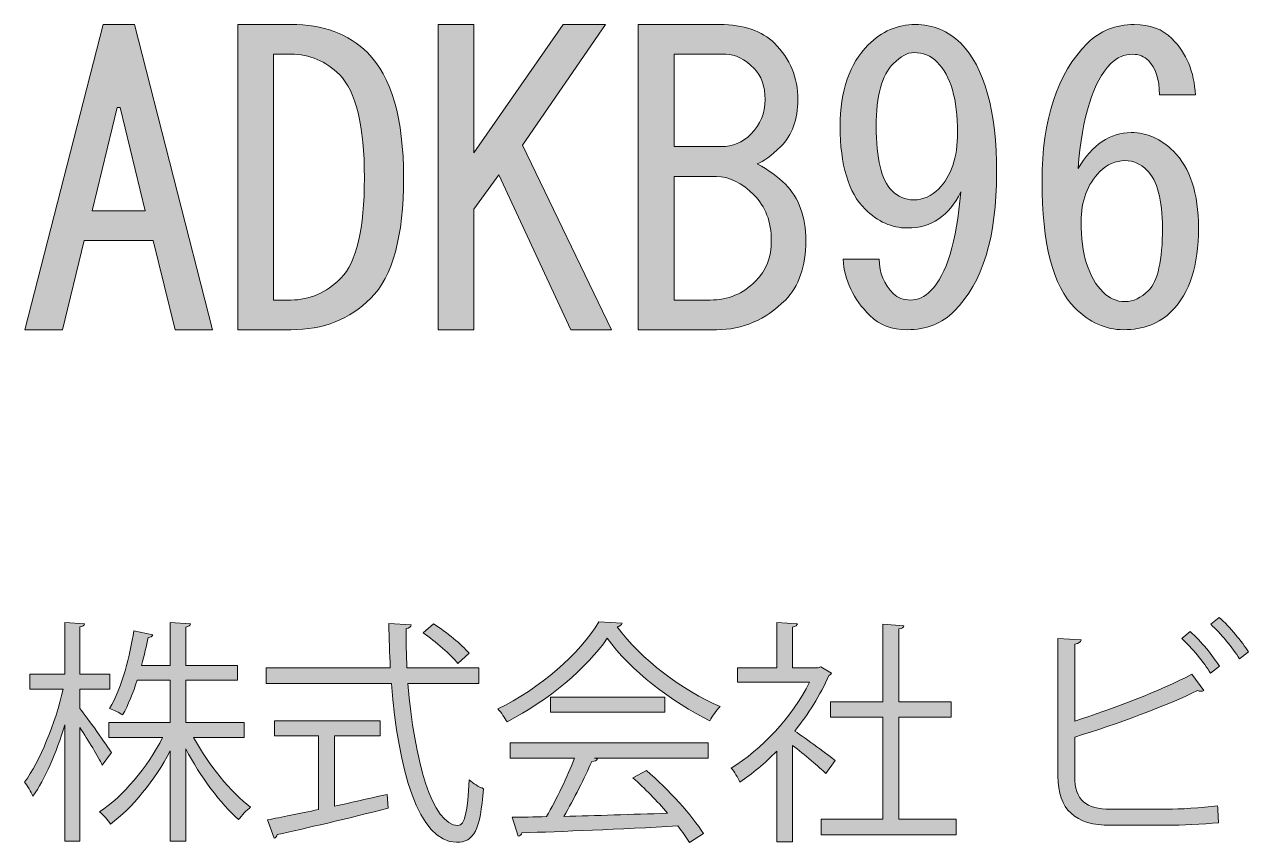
# Model space of a CAD drawing. Header units: inches. Extents: x -50 to 261, y -80 to 218.
# Drawn here: x -50.21 to -37.28, y 209.6 to 218.24 of the extents above; entities that cross this region are included whole.
import ezdxf

# ---------------------------------------------------------------- set-up
doc = ezdxf.new("R2010")
doc.units = ezdxf.units.IN
doc.header["$MEASUREMENT"] = 0
doc.layers.add('INDEX', color=7, linetype='Continuous')

# ---------------------------------------------------------------- blocks, each defined once
blk = doc.blocks.new('block 3')
at = {"layer": 'INDEX', "true_color": 0x898989}
h = blk.add_hatch(color=252, dxfattribs=at)
h.dxf.hatch_style = 2
h.paths.add_polyline_path([(-49.809, 215.015), (-50.206, 215.015), (-49.379, 218.239), (-49.049, 218.239), (-48.222, 215.015), (-48.619, 215.015), (-48.85, 215.957), (-49.578, 215.957)])
h.paths.add_polyline_path([(-49.197, 217.363), (-49.23, 217.363), (-49.495, 216.272), (-48.933, 216.272)])
h = blk.add_hatch(color=252, dxfattribs=at)
h.dxf.hatch_style = 2
edge = h.paths.add_edge_path()
edge.add_spline(control_points=[(-46.585, 217.942), (-46.331, 217.688), (-46.204, 217.247), (-46.204, 216.619), (-46.204, 216.001), (-46.32, 215.577), (-46.552, 215.345), (-46.772, 215.125), (-47.053, 215.015), (-47.395, 215.015), (-47.395, 215.015), (-47.957, 215.015), (-47.957, 215.015), (-47.957, 215.015), (-47.957, 218.239), (-47.957, 218.239), (-47.957, 218.239), (-47.395, 218.239), (-47.395, 218.239), (-47.053, 218.239), (-46.783, 218.14), (-46.585, 217.942)], knot_values=[0, 0, 0, 0, 1, 1, 1, 2, 2, 2, 3, 3, 3, 4, 4, 4, 5, 5, 5, 6, 6, 6, 7, 7, 7, 7], degree=3, periodic=1)
edge = h.paths.add_edge_path()
edge.add_spline(control_points=[(-47.395, 215.329), (-47.196, 215.329), (-47.02, 215.406), (-46.866, 215.56), (-46.7, 215.726), (-46.618, 216.079), (-46.618, 216.619), (-46.618, 217.17), (-46.706, 217.534), (-46.882, 217.71), (-47.026, 217.853), (-47.196, 217.925), (-47.395, 217.925), (-47.395, 217.925), (-47.577, 217.925), (-47.577, 217.925), (-47.577, 217.925), (-47.577, 215.329), (-47.577, 215.329), (-47.577, 215.329), (-47.395, 215.329), (-47.395, 215.329)], knot_values=[0, 0, 0, 0, 1, 1, 1, 2, 2, 2, 3, 3, 3, 4, 4, 4, 5, 5, 5, 6, 6, 6, 7, 7, 7, 7], degree=3, periodic=1)
h = blk.add_hatch(color=252, dxfattribs=at)
h.dxf.hatch_style = 2
h.paths.add_polyline_path([(-45.84, 215.015), (-45.84, 218.239), (-45.46, 218.239), (-45.46, 216.883), (-44.518, 218.239), (-44.071, 218.239), (-44.948, 216.966), (-44.005, 215.015), (-44.435, 215.015), (-45.196, 216.652), (-45.46, 216.288), (-45.46, 215.015)])
h = blk.add_hatch(color=252, dxfattribs=at)
h.dxf.hatch_style = 2
edge = h.paths.add_edge_path()
edge.add_spline(control_points=[(-42.285, 218.041), (-42.12, 217.876), (-42.037, 217.677), (-42.037, 217.446), (-42.037, 217.236), (-42.098, 217.071), (-42.219, 216.95), (-42.318, 216.85), (-42.401, 216.79), (-42.467, 216.768), (-42.346, 216.701), (-42.247, 216.63), (-42.169, 216.553), (-42.026, 216.409), (-41.954, 216.211), (-41.954, 215.957), (-41.954, 215.682), (-42.026, 215.472), (-42.169, 215.329), (-42.379, 215.119), (-42.622, 215.015), (-42.897, 215.015), (-42.897, 215.015), (-43.724, 215.015), (-43.724, 215.015), (-43.724, 215.015), (-43.724, 218.239), (-43.724, 218.239), (-43.724, 218.239), (-42.864, 218.239), (-42.864, 218.239), (-42.611, 218.239), (-42.417, 218.173), (-42.285, 218.041)], knot_values=[0, 0, 0, 0, 1, 1, 1, 2, 2, 2, 3, 3, 3, 4, 4, 4, 5, 5, 5, 6, 6, 6, 7, 7, 7, 8, 8, 8, 9, 9, 9, 10, 10, 10, 11, 11, 11, 11], degree=3, periodic=1)
edge = h.paths.add_edge_path()
edge.add_spline(control_points=[(-42.533, 217.082), (-42.434, 217.181), (-42.384, 217.302), (-42.384, 217.446), (-42.384, 217.589), (-42.423, 217.699), (-42.5, 217.776), (-42.599, 217.876), (-42.699, 217.925), (-42.798, 217.925), (-42.798, 217.925), (-43.343, 217.925), (-43.343, 217.925), (-43.343, 217.925), (-43.343, 216.95), (-43.343, 216.95), (-43.343, 216.95), (-42.847, 216.95), (-42.847, 216.95), (-42.726, 216.95), (-42.622, 216.993), (-42.533, 217.082)], knot_values=[0, 0, 0, 0, 1, 1, 1, 2, 2, 2, 3, 3, 3, 4, 4, 4, 5, 5, 5, 6, 6, 6, 7, 7, 7, 7], degree=3, periodic=1)
edge = h.paths.add_edge_path()
edge.add_spline(control_points=[(-43.343, 216.635), (-43.343, 216.635), (-43.343, 215.329), (-43.343, 215.329), (-43.343, 215.329), (-42.963, 215.329), (-42.963, 215.329), (-42.776, 215.329), (-42.616, 215.395), (-42.484, 215.527), (-42.373, 215.637), (-42.318, 215.781), (-42.318, 215.957), (-42.318, 216.156), (-42.379, 216.315), (-42.5, 216.437), (-42.632, 216.569), (-42.765, 216.635), (-42.897, 216.635), (-42.897, 216.635), (-43.343, 216.635), (-43.343, 216.635)], knot_values=[0, 0, 0, 0, 1, 1, 1, 2, 2, 2, 3, 3, 3, 4, 4, 4, 5, 5, 5, 6, 6, 6, 7, 7, 7, 7], degree=3, periodic=1)
h = blk.add_hatch(color=252, dxfattribs=at)
h.dxf.hatch_style = 2
edge = h.paths.add_edge_path()
edge.add_spline(control_points=[(-39.937, 216.668), (-39.937, 215.996), (-40.086, 215.511), (-40.383, 215.213), (-40.516, 215.081), (-40.681, 215.015), (-40.88, 215.015), (-41.045, 215.015), (-41.177, 215.064), (-41.276, 215.164), (-41.453, 215.34), (-41.547, 215.538), (-41.558, 215.759), (-41.558, 215.759), (-41.177, 215.759), (-41.177, 215.759), (-41.177, 215.616), (-41.128, 215.494), (-41.028, 215.395), (-40.984, 215.351), (-40.924, 215.329), (-40.846, 215.329), (-40.769, 215.329), (-40.698, 215.362), (-40.631, 215.428), (-40.466, 215.594), (-40.362, 215.941), (-40.317, 216.47), (-40.439, 216.216), (-40.626, 216.09), (-40.88, 216.09), (-41.045, 216.09), (-41.194, 216.156), (-41.326, 216.288), (-41.503, 216.464), (-41.591, 216.757), (-41.591, 217.164), (-41.591, 217.539), (-41.491, 217.826), (-41.293, 218.024), (-41.15, 218.168), (-40.984, 218.239), (-40.797, 218.239), (-40.61, 218.239), (-40.45, 218.173), (-40.317, 218.041), (-40.064, 217.787), (-39.937, 217.33), (-39.937, 216.668)], knot_values=[0, 0, 0, 0, 1, 1, 1, 2, 2, 2, 3, 3, 3, 4, 4, 4, 5, 5, 5, 6, 6, 6, 7, 7, 7, 8, 8, 8, 9, 9, 9, 10, 10, 10, 11, 11, 11, 12, 12, 12, 13, 13, 13, 14, 14, 14, 15, 15, 15, 16, 16, 16, 16], degree=3, periodic=1)
edge = h.paths.add_edge_path()
edge.add_spline(control_points=[(-40.813, 217.942), (-40.88, 217.942), (-40.951, 217.903), (-41.028, 217.826), (-41.15, 217.705), (-41.21, 217.484), (-41.21, 217.164), (-41.21, 216.823), (-41.155, 216.597), (-41.045, 216.486), (-40.979, 216.42), (-40.902, 216.387), (-40.813, 216.387), (-40.714, 216.387), (-40.626, 216.426), (-40.549, 216.503), (-40.417, 216.635), (-40.35, 216.834), (-40.35, 217.098), (-40.35, 217.451), (-40.422, 217.699), (-40.565, 217.842), (-40.631, 217.909), (-40.714, 217.942), (-40.813, 217.942)], knot_values=[0, 0, 0, 0, 1, 1, 1, 2, 2, 2, 3, 3, 3, 4, 4, 4, 5, 5, 5, 6, 6, 6, 7, 7, 7, 8, 8, 8, 8], degree=3, periodic=1)
h = blk.add_hatch(color=252, dxfattribs=at)
h.dxf.hatch_style = 2
edge = h.paths.add_edge_path()
edge.add_spline(control_points=[(-38.333, 217.859), (-38.377, 217.903), (-38.432, 217.925), (-38.498, 217.925), (-38.587, 217.925), (-38.664, 217.892), (-38.73, 217.826), (-38.917, 217.638), (-39.033, 217.269), (-39.077, 216.718), (-38.923, 216.972), (-38.735, 217.098), (-38.515, 217.098), (-38.349, 217.098), (-38.201, 217.032), (-38.068, 216.9), (-37.892, 216.724), (-37.804, 216.453), (-37.804, 216.09), (-37.804, 215.693), (-37.898, 215.401), (-38.085, 215.213), (-38.217, 215.081), (-38.388, 215.015), (-38.597, 215.015), (-38.785, 215.015), (-38.956, 215.092), (-39.11, 215.246), (-39.342, 215.478), (-39.457, 215.924), (-39.457, 216.586), (-39.457, 217.236), (-39.298, 217.721), (-38.978, 218.041), (-38.846, 218.173), (-38.68, 218.239), (-38.482, 218.239), (-38.316, 218.239), (-38.184, 218.19), (-38.085, 218.091), (-37.931, 217.936), (-37.848, 217.738), (-37.837, 217.495), (-37.837, 217.495), (-38.217, 217.495), (-38.217, 217.495), (-38.217, 217.661), (-38.256, 217.782), (-38.333, 217.859)], knot_values=[0, 0, 0, 0, 1, 1, 1, 2, 2, 2, 3, 3, 3, 4, 4, 4, 5, 5, 5, 6, 6, 6, 7, 7, 7, 8, 8, 8, 9, 9, 9, 10, 10, 10, 11, 11, 11, 12, 12, 12, 13, 13, 13, 14, 14, 14, 15, 15, 15, 16, 16, 16, 16], degree=3, periodic=1)
edge = h.paths.add_edge_path()
edge.add_spline(control_points=[(-38.846, 216.685), (-38.978, 216.553), (-39.044, 216.376), (-39.044, 216.156), (-39.044, 215.814), (-38.967, 215.566), (-38.812, 215.412), (-38.746, 215.345), (-38.669, 215.312), (-38.581, 215.312), (-38.493, 215.312), (-38.41, 215.351), (-38.333, 215.428), (-38.234, 215.527), (-38.184, 215.748), (-38.184, 216.09), (-38.184, 216.387), (-38.239, 216.591), (-38.349, 216.701), (-38.416, 216.768), (-38.493, 216.801), (-38.581, 216.801), (-38.68, 216.801), (-38.769, 216.762), (-38.846, 216.685)], knot_values=[0, 0, 0, 0, 1, 1, 1, 2, 2, 2, 3, 3, 3, 4, 4, 4, 5, 5, 5, 6, 6, 6, 7, 7, 7, 8, 8, 8, 8], degree=3, periodic=1)
at = {"layer": 'INDEX', "lineweight": 0}
for points in [[(-49.809, 215.015), (-50.206, 215.015), (-49.379, 218.239), (-49.049, 218.239), (-48.222, 215.015), (-48.619, 215.015), (-48.85, 215.957), (-49.578, 215.957), (-49.809, 215.015)], [(-45.84, 215.015), (-45.84, 218.239), (-45.46, 218.239), (-45.46, 216.883), (-44.518, 218.239), (-44.071, 218.239), (-44.948, 216.966), (-44.005, 215.015), (-44.435, 215.015), (-45.196, 216.652), (-45.46, 216.288), (-45.46, 215.015), (-45.84, 215.015)], [(-49.197, 217.363), (-49.23, 217.363), (-49.495, 216.272), (-48.933, 216.272), (-49.197, 217.363)]]:
    blk.add_lwpolyline(points, dxfattribs=at)
for points, knots in [([(-46.585, 217.942), (-46.331, 217.688), (-46.204, 217.247), (-46.204, 216.619), (-46.204, 216.001), (-46.32, 215.577), (-46.552, 215.345), (-46.772, 215.125), (-47.053, 215.015), (-47.395, 215.015), (-47.395, 215.015), (-47.957, 215.015), (-47.957, 215.015), (-47.957, 215.015), (-47.957, 218.239), (-47.957, 218.239), (-47.957, 218.239), (-47.395, 218.239), (-47.395, 218.239), (-47.053, 218.239), (-46.783, 218.14), (-46.585, 217.942)], [0, 0, 0, 0, 1, 1, 1, 2, 2, 2, 3, 3, 3, 4, 4, 4, 5, 5, 5, 6, 6, 6, 7, 7, 7, 7]), ([(-42.285, 218.041), (-42.12, 217.876), (-42.037, 217.677), (-42.037, 217.446), (-42.037, 217.236), (-42.098, 217.071), (-42.219, 216.95), (-42.318, 216.85), (-42.401, 216.79), (-42.467, 216.768), (-42.346, 216.701), (-42.247, 216.63), (-42.169, 216.553), (-42.026, 216.409), (-41.954, 216.211), (-41.954, 215.957), (-41.954, 215.682), (-42.026, 215.472), (-42.169, 215.329), (-42.379, 215.119), (-42.622, 215.015), (-42.897, 215.015), (-42.897, 215.015), (-43.724, 215.015), (-43.724, 215.015), (-43.724, 215.015), (-43.724, 218.239), (-43.724, 218.239), (-43.724, 218.239), (-42.864, 218.239), (-42.864, 218.239), (-42.611, 218.239), (-42.417, 218.173), (-42.285, 218.041)], [0, 0, 0, 0, 1, 1, 1, 2, 2, 2, 3, 3, 3, 4, 4, 4, 5, 5, 5, 6, 6, 6, 7, 7, 7, 8, 8, 8, 9, 9, 9, 10, 10, 10, 11, 11, 11, 11]), ([(-39.937, 216.668), (-39.937, 215.996), (-40.086, 215.511), (-40.383, 215.213), (-40.516, 215.081), (-40.681, 215.015), (-40.88, 215.015), (-41.045, 215.015), (-41.177, 215.064), (-41.276, 215.164), (-41.453, 215.34), (-41.547, 215.538), (-41.558, 215.759), (-41.558, 215.759), (-41.177, 215.759), (-41.177, 215.759), (-41.177, 215.616), (-41.128, 215.494), (-41.028, 215.395), (-40.984, 215.351), (-40.924, 215.329), (-40.846, 215.329), (-40.769, 215.329), (-40.698, 215.362), (-40.631, 215.428), (-40.466, 215.594), (-40.362, 215.941), (-40.317, 216.47), (-40.439, 216.216), (-40.626, 216.09), (-40.88, 216.09), (-41.045, 216.09), (-41.194, 216.156), (-41.326, 216.288), (-41.503, 216.464), (-41.591, 216.757), (-41.591, 217.164), (-41.591, 217.539), (-41.491, 217.826), (-41.293, 218.024), (-41.15, 218.168), (-40.984, 218.239), (-40.797, 218.239), (-40.61, 218.239), (-40.45, 218.173), (-40.317, 218.041), (-40.064, 217.787), (-39.937, 217.33), (-39.937, 216.668)], [0, 0, 0, 0, 1, 1, 1, 2, 2, 2, 3, 3, 3, 4, 4, 4, 5, 5, 5, 6, 6, 6, 7, 7, 7, 8, 8, 8, 9, 9, 9, 10, 10, 10, 11, 11, 11, 12, 12, 12, 13, 13, 13, 14, 14, 14, 15, 15, 15, 16, 16, 16, 16]), ([(-38.333, 217.859), (-38.377, 217.903), (-38.432, 217.925), (-38.498, 217.925), (-38.587, 217.925), (-38.664, 217.892), (-38.73, 217.826), (-38.917, 217.638), (-39.033, 217.269), (-39.077, 216.718), (-38.923, 216.972), (-38.735, 217.098), (-38.515, 217.098), (-38.349, 217.098), (-38.201, 217.032), (-38.068, 216.9), (-37.892, 216.724), (-37.804, 216.453), (-37.804, 216.09), (-37.804, 215.693), (-37.898, 215.401), (-38.085, 215.213), (-38.217, 215.081), (-38.388, 215.015), (-38.597, 215.015), (-38.785, 215.015), (-38.956, 215.092), (-39.11, 215.246), (-39.342, 215.478), (-39.457, 215.924), (-39.457, 216.586), (-39.457, 217.236), (-39.298, 217.721), (-38.978, 218.041), (-38.846, 218.173), (-38.68, 218.239), (-38.482, 218.239), (-38.316, 218.239), (-38.184, 218.19), (-38.085, 218.091), (-37.931, 217.936), (-37.848, 217.738), (-37.837, 217.495), (-37.837, 217.495), (-38.217, 217.495), (-38.217, 217.495), (-38.217, 217.661), (-38.256, 217.782), (-38.333, 217.859)], [0, 0, 0, 0, 1, 1, 1, 2, 2, 2, 3, 3, 3, 4, 4, 4, 5, 5, 5, 6, 6, 6, 7, 7, 7, 8, 8, 8, 9, 9, 9, 10, 10, 10, 11, 11, 11, 12, 12, 12, 13, 13, 13, 14, 14, 14, 15, 15, 15, 16, 16, 16, 16]), ([(-47.395, 215.329), (-47.196, 215.329), (-47.02, 215.406), (-46.866, 215.56), (-46.7, 215.726), (-46.618, 216.079), (-46.618, 216.619), (-46.618, 217.17), (-46.706, 217.534), (-46.882, 217.71), (-47.026, 217.853), (-47.196, 217.925), (-47.395, 217.925), (-47.395, 217.925), (-47.577, 217.925), (-47.577, 217.925), (-47.577, 217.925), (-47.577, 215.329), (-47.577, 215.329), (-47.577, 215.329), (-47.395, 215.329), (-47.395, 215.329)], [0, 0, 0, 0, 1, 1, 1, 2, 2, 2, 3, 3, 3, 4, 4, 4, 5, 5, 5, 6, 6, 6, 7, 7, 7, 7]), ([(-42.533, 217.082), (-42.434, 217.181), (-42.384, 217.302), (-42.384, 217.446), (-42.384, 217.589), (-42.423, 217.699), (-42.5, 217.776), (-42.599, 217.876), (-42.699, 217.925), (-42.798, 217.925), (-42.798, 217.925), (-43.343, 217.925), (-43.343, 217.925), (-43.343, 217.925), (-43.343, 216.95), (-43.343, 216.95), (-43.343, 216.95), (-42.847, 216.95), (-42.847, 216.95), (-42.726, 216.95), (-42.622, 216.993), (-42.533, 217.082)], [0, 0, 0, 0, 1, 1, 1, 2, 2, 2, 3, 3, 3, 4, 4, 4, 5, 5, 5, 6, 6, 6, 7, 7, 7, 7]), ([(-40.813, 217.942), (-40.88, 217.942), (-40.951, 217.903), (-41.028, 217.826), (-41.15, 217.705), (-41.21, 217.484), (-41.21, 217.164), (-41.21, 216.823), (-41.155, 216.597), (-41.045, 216.486), (-40.979, 216.42), (-40.902, 216.387), (-40.813, 216.387), (-40.714, 216.387), (-40.626, 216.426), (-40.549, 216.503), (-40.417, 216.635), (-40.35, 216.834), (-40.35, 217.098), (-40.35, 217.451), (-40.422, 217.699), (-40.565, 217.842), (-40.631, 217.909), (-40.714, 217.942), (-40.813, 217.942)], [0, 0, 0, 0, 1, 1, 1, 2, 2, 2, 3, 3, 3, 4, 4, 4, 5, 5, 5, 6, 6, 6, 7, 7, 7, 8, 8, 8, 8]), ([(-38.846, 216.685), (-38.978, 216.553), (-39.044, 216.376), (-39.044, 216.156), (-39.044, 215.814), (-38.967, 215.566), (-38.812, 215.412), (-38.746, 215.345), (-38.669, 215.312), (-38.581, 215.312), (-38.493, 215.312), (-38.41, 215.351), (-38.333, 215.428), (-38.234, 215.527), (-38.184, 215.748), (-38.184, 216.09), (-38.184, 216.387), (-38.239, 216.591), (-38.349, 216.701), (-38.416, 216.768), (-38.493, 216.801), (-38.581, 216.801), (-38.68, 216.801), (-38.769, 216.762), (-38.846, 216.685)], [0, 0, 0, 0, 1, 1, 1, 2, 2, 2, 3, 3, 3, 4, 4, 4, 5, 5, 5, 6, 6, 6, 7, 7, 7, 8, 8, 8, 8]), ([(-43.343, 216.635), (-43.343, 216.635), (-43.343, 215.329), (-43.343, 215.329), (-43.343, 215.329), (-42.963, 215.329), (-42.963, 215.329), (-42.776, 215.329), (-42.616, 215.395), (-42.484, 215.527), (-42.373, 215.637), (-42.318, 215.781), (-42.318, 215.957), (-42.318, 216.156), (-42.379, 216.315), (-42.5, 216.437), (-42.632, 216.569), (-42.765, 216.635), (-42.897, 216.635), (-42.897, 216.635), (-43.343, 216.635), (-43.343, 216.635)], [0, 0, 0, 0, 1, 1, 1, 2, 2, 2, 3, 3, 3, 4, 4, 4, 5, 5, 5, 6, 6, 6, 7, 7, 7, 7])]:
    blk.add_open_spline(points, degree=3, knots=knots, dxfattribs=at)
blk = doc.blocks.new('block 4')
at = {"layer": 'INDEX', "true_color": 0x898989}
h = blk.add_hatch(color=252, dxfattribs=at)
h.dxf.hatch_style = 2
edge = h.paths.add_edge_path()
edge.add_spline(control_points=[(-49.624, 211.014), (-49.547, 210.919), (-49.338, 210.62), (-49.29, 210.548), (-49.29, 210.548), (-49.388, 210.416), (-49.388, 210.416), (-49.43, 210.503), (-49.537, 210.68), (-49.624, 210.812), (-49.624, 210.812), (-49.624, 209.611), (-49.624, 209.611), (-49.624, 209.611), (-49.784, 209.611), (-49.784, 209.611), (-49.784, 209.611), (-49.784, 210.84), (-49.784, 210.84), (-49.873, 210.548), (-49.996, 210.261), (-50.12, 210.089), (-50.14, 210.134), (-50.18, 210.199), (-50.21, 210.237), (-50.048, 210.453), (-49.883, 210.862), (-49.801, 211.218), (-49.801, 211.218), (-50.155, 211.218), (-50.155, 211.218), (-50.155, 211.218), (-50.155, 211.376), (-50.155, 211.376), (-50.155, 211.376), (-49.784, 211.376), (-49.784, 211.376), (-49.784, 211.376), (-49.784, 211.924), (-49.784, 211.924), (-49.784, 211.924), (-49.577, 211.909), (-49.577, 211.909), (-49.579, 211.894), (-49.592, 211.881), (-49.624, 211.876), (-49.624, 211.876), (-49.624, 211.376), (-49.624, 211.376), (-49.624, 211.376), (-49.308, 211.376), (-49.308, 211.376), (-49.308, 211.376), (-49.308, 211.218), (-49.308, 211.218), (-49.308, 211.218), (-49.624, 211.218), (-49.624, 211.218), (-49.624, 211.218), (-49.624, 211.014), (-49.624, 211.014)], knot_values=[0, 0, 0, 0, 1, 1, 1, 2, 2, 2, 3, 3, 3, 4, 4, 4, 5, 5, 5, 6, 6, 6, 7, 7, 7, 8, 8, 8, 9, 9, 9, 10, 10, 10, 11, 11, 11, 12, 12, 12, 13, 13, 13, 14, 14, 14, 15, 15, 15, 16, 16, 16, 17, 17, 17, 18, 18, 18, 19, 19, 19, 20, 20, 20, 20], degree=3, periodic=1)
edge = h.paths.add_edge_path()
edge.add_spline(control_points=[(-47.887, 210.708), (-47.887, 210.708), (-48.423, 210.708), (-48.423, 210.708), (-48.271, 210.426), (-48.027, 210.124), (-47.82, 209.972), (-47.86, 209.942), (-47.917, 209.883), (-47.947, 209.84), (-48.136, 210.005), (-48.353, 210.296), (-48.505, 210.588), (-48.505, 210.588), (-48.505, 209.611), (-48.505, 209.611), (-48.505, 209.611), (-48.67, 209.611), (-48.67, 209.611), (-48.67, 209.611), (-48.67, 210.566), (-48.67, 210.566), (-48.834, 210.252), (-49.074, 209.962), (-49.3, 209.793), (-49.328, 209.835), (-49.378, 209.893), (-49.417, 209.923), (-49.171, 210.082), (-48.909, 210.393), (-48.75, 210.708), (-48.75, 210.708), (-49.32, 210.708), (-49.32, 210.708), (-49.32, 210.708), (-49.32, 210.865), (-49.32, 210.865), (-49.32, 210.865), (-48.67, 210.865), (-48.67, 210.865), (-48.67, 210.865), (-48.67, 211.313), (-48.67, 211.313), (-48.67, 211.313), (-49.019, 211.313), (-49.019, 211.313), (-49.061, 211.181), (-49.113, 211.052), (-49.173, 210.947), (-49.208, 210.969), (-49.268, 210.999), (-49.31, 211.014), (-49.178, 211.238), (-49.093, 211.58), (-49.054, 211.834), (-49.054, 211.834), (-48.854, 211.792), (-48.854, 211.792), (-48.859, 211.774), (-48.877, 211.764), (-48.904, 211.764), (-48.921, 211.68), (-48.944, 211.577), (-48.974, 211.47), (-48.974, 211.47), (-48.67, 211.47), (-48.67, 211.47), (-48.67, 211.47), (-48.67, 211.924), (-48.67, 211.924), (-48.67, 211.924), (-48.455, 211.909), (-48.455, 211.909), (-48.458, 211.891), (-48.473, 211.879), (-48.505, 211.874), (-48.505, 211.874), (-48.505, 211.47), (-48.505, 211.47), (-48.505, 211.47), (-47.959, 211.47), (-47.959, 211.47), (-47.959, 211.47), (-47.959, 211.313), (-47.959, 211.313), (-47.959, 211.313), (-48.505, 211.313), (-48.505, 211.313), (-48.505, 211.313), (-48.505, 210.865), (-48.505, 210.865), (-48.505, 210.865), (-47.887, 210.865), (-47.887, 210.865), (-47.887, 210.865), (-47.887, 210.708), (-47.887, 210.708)], knot_values=[0, 0, 0, 0, 1, 1, 1, 2, 2, 2, 3, 3, 3, 4, 4, 4, 5, 5, 5, 6, 6, 6, 7, 7, 7, 8, 8, 8, 9, 9, 9, 10, 10, 10, 11, 11, 11, 12, 12, 12, 13, 13, 13, 14, 14, 14, 15, 15, 15, 16, 16, 16, 17, 17, 17, 18, 18, 18, 19, 19, 19, 20, 20, 20, 21, 21, 21, 22, 22, 22, 23, 23, 23, 24, 24, 24, 25, 25, 25, 26, 26, 26, 27, 27, 27, 28, 28, 28, 29, 29, 29, 30, 30, 30, 31, 31, 31, 32, 32, 32, 32], degree=3, periodic=1)
h = blk.add_hatch(color=252, dxfattribs=at)
h.dxf.hatch_style = 2
edge = h.paths.add_edge_path()
edge.add_spline(control_points=[(-45.407, 211.278), (-45.407, 211.278), (-46.158, 211.278), (-46.158, 211.278), (-46.095, 210.471), (-45.898, 209.778), (-45.629, 209.778), (-45.557, 209.778), (-45.525, 209.923), (-45.51, 210.261), (-45.47, 210.224), (-45.407, 210.184), (-45.36, 210.167), (-45.392, 209.728), (-45.46, 209.601), (-45.644, 209.601), (-46.05, 209.601), (-46.262, 210.376), (-46.332, 211.278), (-46.332, 211.278), (-47.656, 211.278), (-47.656, 211.278), (-47.656, 211.278), (-47.656, 211.443), (-47.656, 211.443), (-47.656, 211.443), (-46.344, 211.443), (-46.344, 211.443), (-46.352, 211.597), (-46.357, 211.754), (-46.359, 211.911), (-46.359, 211.911), (-46.125, 211.899), (-46.125, 211.899), (-46.125, 211.876), (-46.14, 211.864), (-46.178, 211.859), (-46.178, 211.72), (-46.175, 211.58), (-46.168, 211.443), (-46.168, 211.443), (-45.407, 211.443), (-45.407, 211.443), (-45.407, 211.443), (-45.407, 211.278), (-45.407, 211.278)], knot_values=[0, 0, 0, 0, 1, 1, 1, 2, 2, 2, 3, 3, 3, 4, 4, 4, 5, 5, 5, 6, 6, 6, 7, 7, 7, 8, 8, 8, 9, 9, 9, 10, 10, 10, 11, 11, 11, 12, 12, 12, 13, 13, 13, 14, 14, 14, 15, 15, 15, 15], degree=3, periodic=1)
edge = h.paths.add_edge_path()
edge.add_spline(control_points=[(-46.935, 210.725), (-46.935, 210.725), (-46.935, 209.982), (-46.935, 209.982), (-46.753, 210.022), (-46.564, 210.064), (-46.379, 210.107), (-46.379, 210.107), (-46.367, 209.96), (-46.367, 209.96), (-46.793, 209.853), (-47.252, 209.745), (-47.538, 209.683), (-47.541, 209.663), (-47.556, 209.648), (-47.573, 209.643), (-47.573, 209.643), (-47.643, 209.838), (-47.643, 209.838), (-47.496, 209.865), (-47.309, 209.903), (-47.102, 209.947), (-47.102, 209.947), (-47.102, 210.725), (-47.102, 210.725), (-47.102, 210.725), (-47.568, 210.725), (-47.568, 210.725), (-47.568, 210.725), (-47.568, 210.885), (-47.568, 210.885), (-47.568, 210.885), (-46.452, 210.885), (-46.452, 210.885), (-46.452, 210.885), (-46.452, 210.725), (-46.452, 210.725), (-46.452, 210.725), (-46.935, 210.725), (-46.935, 210.725)], knot_values=[0, 0, 0, 0, 1, 1, 1, 2, 2, 2, 3, 3, 3, 4, 4, 4, 5, 5, 5, 6, 6, 6, 7, 7, 7, 8, 8, 8, 9, 9, 9, 10, 10, 10, 11, 11, 11, 12, 12, 12, 13, 13, 13, 13], degree=3, periodic=1)
edge = h.paths.add_edge_path()
edge.add_spline(control_points=[(-45.886, 211.909), (-45.751, 211.819), (-45.589, 211.69), (-45.512, 211.6), (-45.512, 211.6), (-45.629, 211.49), (-45.629, 211.49), (-45.706, 211.582), (-45.864, 211.722), (-45.998, 211.814), (-45.998, 211.814), (-45.886, 211.909), (-45.886, 211.909)], knot_values=[0, 0, 0, 0, 1, 1, 1, 2, 2, 2, 3, 3, 3, 4, 4, 4, 4], degree=3, periodic=1)
h = blk.add_hatch(color=252, dxfattribs=at)
h.dxf.hatch_style = 2
edge = h.paths.add_edge_path()
edge.add_spline(control_points=[(-43.895, 211.914), (-43.902, 211.894), (-43.922, 211.881), (-43.947, 211.876), (-43.703, 211.537), (-43.252, 211.204), (-42.86, 211.034), (-42.9, 210.994), (-42.94, 210.934), (-42.968, 210.885), (-43.364, 211.079), (-43.812, 211.42), (-44.052, 211.757), (-44.258, 211.448), (-44.675, 211.094), (-45.111, 210.875), (-45.131, 210.909), (-45.173, 210.974), (-45.208, 211.009), (-44.769, 211.221), (-44.338, 211.595), (-44.141, 211.929), (-44.141, 211.929), (-43.895, 211.914), (-43.895, 211.914)], knot_values=[0, 0, 0, 0, 1, 1, 1, 2, 2, 2, 3, 3, 3, 4, 4, 4, 5, 5, 5, 6, 6, 6, 7, 7, 7, 8, 8, 8, 8], degree=3, periodic=1)
edge = h.paths.add_edge_path()
edge.add_spline(control_points=[(-45.079, 210.491), (-45.079, 210.491), (-45.079, 210.65), (-45.079, 210.65), (-45.079, 210.65), (-42.987, 210.65), (-42.987, 210.65), (-42.987, 210.65), (-42.987, 210.491), (-42.987, 210.491), (-42.987, 210.491), (-44.186, 210.491), (-44.186, 210.491), (-44.186, 210.491), (-44.156, 210.481), (-44.156, 210.481), (-44.164, 210.463), (-44.184, 210.456), (-44.216, 210.453), (-44.291, 210.284), (-44.403, 210.059), (-44.51, 209.875), (-44.179, 209.883), (-43.793, 209.895), (-43.414, 209.908), (-43.526, 210.037), (-43.655, 210.172), (-43.78, 210.281), (-43.78, 210.281), (-43.638, 210.359), (-43.638, 210.359), (-43.404, 210.157), (-43.152, 209.883), (-43.035, 209.693), (-43.035, 209.693), (-43.184, 209.599), (-43.184, 209.599), (-43.217, 209.651), (-43.257, 209.711), (-43.306, 209.773), (-43.912, 209.74), (-44.555, 209.713), (-44.954, 209.701), (-44.959, 209.678), (-44.974, 209.668), (-44.994, 209.666), (-44.994, 209.666), (-45.056, 209.865), (-45.056, 209.865), (-44.951, 209.865), (-44.829, 209.868), (-44.692, 209.873), (-44.59, 210.052), (-44.473, 210.296), (-44.396, 210.491), (-44.396, 210.491), (-45.079, 210.491), (-45.079, 210.491)], knot_values=[0, 0, 0, 0, 1, 1, 1, 2, 2, 2, 3, 3, 3, 4, 4, 4, 5, 5, 5, 6, 6, 6, 7, 7, 7, 8, 8, 8, 9, 9, 9, 10, 10, 10, 11, 11, 11, 12, 12, 12, 13, 13, 13, 14, 14, 14, 15, 15, 15, 16, 16, 16, 17, 17, 17, 18, 18, 18, 19, 19, 19, 19], degree=3, periodic=1)
h.paths.add_polyline_path([(-44.652, 211.134), (-43.444, 211.134), (-43.444, 210.977), (-44.652, 210.977)])
h = blk.add_hatch(color=252, dxfattribs=at)
h.dxf.hatch_style = 2
edge = h.paths.add_edge_path()
edge.add_spline(control_points=[(-41.681, 211.388), (-41.684, 211.378), (-41.699, 211.368), (-41.711, 211.363), (-41.799, 211.156), (-41.926, 210.957), (-42.07, 210.775), (-41.951, 210.695), (-41.706, 210.516), (-41.642, 210.466), (-41.642, 210.466), (-41.741, 210.326), (-41.741, 210.326), (-41.811, 210.396), (-41.971, 210.528), (-42.093, 210.625), (-42.093, 210.625), (-42.093, 209.604), (-42.093, 209.604), (-42.093, 209.604), (-42.26, 209.604), (-42.26, 209.604), (-42.26, 209.604), (-42.26, 210.563), (-42.26, 210.563), (-42.387, 210.436), (-42.519, 210.324), (-42.651, 210.237), (-42.668, 210.279), (-42.713, 210.354), (-42.741, 210.384), (-42.427, 210.578), (-42.095, 210.924), (-41.916, 211.291), (-41.916, 211.291), (-42.676, 211.291), (-42.676, 211.291), (-42.676, 211.291), (-42.676, 211.445), (-42.676, 211.445), (-42.676, 211.445), (-42.26, 211.445), (-42.26, 211.445), (-42.26, 211.445), (-42.26, 211.921), (-42.26, 211.921), (-42.26, 211.921), (-42.043, 211.909), (-42.043, 211.909), (-42.045, 211.891), (-42.06, 211.879), (-42.093, 211.874), (-42.093, 211.874), (-42.093, 211.445), (-42.093, 211.445), (-42.093, 211.445), (-41.823, 211.445), (-41.823, 211.445), (-41.823, 211.445), (-41.794, 211.455), (-41.794, 211.455), (-41.794, 211.455), (-41.681, 211.388), (-41.681, 211.388)], knot_values=[0, 0, 0, 0, 1, 1, 1, 2, 2, 2, 3, 3, 3, 4, 4, 4, 5, 5, 5, 6, 6, 6, 7, 7, 7, 8, 8, 8, 9, 9, 9, 10, 10, 10, 11, 11, 11, 12, 12, 12, 13, 13, 13, 14, 14, 14, 15, 15, 15, 16, 16, 16, 17, 17, 17, 18, 18, 18, 19, 19, 19, 20, 20, 20, 21, 21, 21, 21], degree=3, periodic=1)
edge = h.paths.add_edge_path()
edge.add_spline(control_points=[(-40.969, 209.845), (-40.969, 209.845), (-40.366, 209.845), (-40.366, 209.845), (-40.366, 209.845), (-40.366, 209.681), (-40.366, 209.681), (-40.366, 209.681), (-41.791, 209.681), (-41.791, 209.681), (-41.791, 209.681), (-41.791, 209.845), (-41.791, 209.845), (-41.791, 209.845), (-41.138, 209.845), (-41.138, 209.845), (-41.138, 209.845), (-41.138, 210.924), (-41.138, 210.924), (-41.138, 210.924), (-41.691, 210.924), (-41.691, 210.924), (-41.691, 210.924), (-41.691, 211.086), (-41.691, 211.086), (-41.691, 211.086), (-41.138, 211.086), (-41.138, 211.086), (-41.138, 211.086), (-41.138, 211.904), (-41.138, 211.904), (-41.138, 211.904), (-40.916, 211.889), (-40.916, 211.889), (-40.919, 211.871), (-40.934, 211.859), (-40.969, 211.854), (-40.969, 211.854), (-40.969, 211.086), (-40.969, 211.086), (-40.969, 211.086), (-40.418, 211.086), (-40.418, 211.086), (-40.418, 211.086), (-40.418, 210.924), (-40.418, 210.924), (-40.418, 210.924), (-40.969, 210.924), (-40.969, 210.924), (-40.969, 210.924), (-40.969, 209.845), (-40.969, 209.845)], knot_values=[0, 0, 0, 0, 1, 1, 1, 2, 2, 2, 3, 3, 3, 4, 4, 4, 5, 5, 5, 6, 6, 6, 7, 7, 7, 8, 8, 8, 9, 9, 9, 10, 10, 10, 11, 11, 11, 12, 12, 12, 13, 13, 13, 14, 14, 14, 15, 15, 15, 16, 16, 16, 17, 17, 17, 17], degree=3, periodic=1)
h = blk.add_hatch(color=252, dxfattribs=at)
h.dxf.hatch_style = 2
edge = h.paths.add_edge_path()
edge.add_spline(control_points=[(-38.125, 209.95), (-38.025, 209.952), (-37.759, 209.962), (-37.602, 209.987), (-37.599, 209.933), (-37.597, 209.863), (-37.592, 209.808), (-37.756, 209.79), (-38.005, 209.78), (-38.108, 209.78), (-38.108, 209.78), (-38.731, 209.78), (-38.731, 209.78), (-39.107, 209.78), (-39.289, 209.945), (-39.289, 210.301), (-39.289, 210.301), (-39.289, 211.754), (-39.289, 211.754), (-39.289, 211.754), (-39.045, 211.739), (-39.045, 211.739), (-39.05, 211.715), (-39.067, 211.7), (-39.112, 211.695), (-39.112, 211.695), (-39.112, 210.882), (-39.112, 210.882), (-38.731, 211.002), (-38.2, 211.201), (-37.876, 211.376), (-37.876, 211.376), (-37.749, 211.204), (-37.749, 211.204), (-37.756, 211.199), (-37.769, 211.196), (-37.779, 211.196), (-37.791, 211.196), (-37.801, 211.199), (-37.814, 211.204), (-38.115, 211.052), (-38.683, 210.842), (-39.112, 210.713), (-39.112, 210.713), (-39.112, 210.296), (-39.112, 210.296), (-39.112, 210.045), (-38.99, 209.95), (-38.733, 209.95), (-38.733, 209.95), (-38.125, 209.95), (-38.125, 209.95)], knot_values=[0, 0, 0, 0, 1, 1, 1, 2, 2, 2, 3, 3, 3, 4, 4, 4, 5, 5, 5, 6, 6, 6, 7, 7, 7, 8, 8, 8, 9, 9, 9, 10, 10, 10, 11, 11, 11, 12, 12, 12, 13, 13, 13, 14, 14, 14, 15, 15, 15, 16, 16, 16, 17, 17, 17, 17], degree=3, periodic=1)
edge = h.paths.add_edge_path()
edge.add_spline(control_points=[(-37.891, 211.827), (-37.776, 211.725), (-37.652, 211.57), (-37.582, 211.46), (-37.582, 211.46), (-37.676, 211.388), (-37.676, 211.388), (-37.746, 211.498), (-37.876, 211.66), (-37.981, 211.754), (-37.981, 211.754), (-37.891, 211.827), (-37.891, 211.827)], knot_values=[0, 0, 0, 0, 1, 1, 1, 2, 2, 2, 3, 3, 3, 4, 4, 4, 4], degree=3, periodic=1)
edge = h.paths.add_edge_path()
edge.add_spline(control_points=[(-37.584, 211.976), (-37.472, 211.874), (-37.345, 211.722), (-37.275, 211.612), (-37.275, 211.612), (-37.37, 211.54), (-37.37, 211.54), (-37.44, 211.65), (-37.572, 211.809), (-37.674, 211.904), (-37.674, 211.904), (-37.584, 211.976), (-37.584, 211.976)], knot_values=[0, 0, 0, 0, 1, 1, 1, 2, 2, 2, 3, 3, 3, 4, 4, 4, 4], degree=3, periodic=1)
at = {"layer": 'INDEX', "lineweight": 0}
blk.add_lwpolyline([(-44.652, 211.134), (-43.444, 211.134), (-43.444, 210.977), (-44.652, 210.977), (-44.652, 211.134)], dxfattribs=at)
for points, knots in [([(-49.624, 211.014), (-49.547, 210.919), (-49.338, 210.62), (-49.29, 210.548), (-49.29, 210.548), (-49.388, 210.416), (-49.388, 210.416), (-49.43, 210.503), (-49.537, 210.68), (-49.624, 210.812), (-49.624, 210.812), (-49.624, 209.611), (-49.624, 209.611), (-49.624, 209.611), (-49.784, 209.611), (-49.784, 209.611), (-49.784, 209.611), (-49.784, 210.84), (-49.784, 210.84), (-49.873, 210.548), (-49.996, 210.261), (-50.12, 210.089), (-50.14, 210.134), (-50.18, 210.199), (-50.21, 210.237), (-50.048, 210.453), (-49.883, 210.862), (-49.801, 211.218), (-49.801, 211.218), (-50.155, 211.218), (-50.155, 211.218), (-50.155, 211.218), (-50.155, 211.376), (-50.155, 211.376), (-50.155, 211.376), (-49.784, 211.376), (-49.784, 211.376), (-49.784, 211.376), (-49.784, 211.924), (-49.784, 211.924), (-49.784, 211.924), (-49.577, 211.909), (-49.577, 211.909), (-49.579, 211.894), (-49.592, 211.881), (-49.624, 211.876), (-49.624, 211.876), (-49.624, 211.376), (-49.624, 211.376), (-49.624, 211.376), (-49.308, 211.376), (-49.308, 211.376), (-49.308, 211.376), (-49.308, 211.218), (-49.308, 211.218), (-49.308, 211.218), (-49.624, 211.218), (-49.624, 211.218), (-49.624, 211.218), (-49.624, 211.014), (-49.624, 211.014)], [0, 0, 0, 0, 1, 1, 1, 2, 2, 2, 3, 3, 3, 4, 4, 4, 5, 5, 5, 6, 6, 6, 7, 7, 7, 8, 8, 8, 9, 9, 9, 10, 10, 10, 11, 11, 11, 12, 12, 12, 13, 13, 13, 14, 14, 14, 15, 15, 15, 16, 16, 16, 17, 17, 17, 18, 18, 18, 19, 19, 19, 20, 20, 20, 20]), ([(-47.887, 210.708), (-47.887, 210.708), (-48.423, 210.708), (-48.423, 210.708), (-48.271, 210.426), (-48.027, 210.124), (-47.82, 209.972), (-47.86, 209.942), (-47.917, 209.883), (-47.947, 209.84), (-48.136, 210.005), (-48.353, 210.296), (-48.505, 210.588), (-48.505, 210.588), (-48.505, 209.611), (-48.505, 209.611), (-48.505, 209.611), (-48.67, 209.611), (-48.67, 209.611), (-48.67, 209.611), (-48.67, 210.566), (-48.67, 210.566), (-48.834, 210.252), (-49.074, 209.962), (-49.3, 209.793), (-49.328, 209.835), (-49.378, 209.893), (-49.417, 209.923), (-49.171, 210.082), (-48.909, 210.393), (-48.75, 210.708), (-48.75, 210.708), (-49.32, 210.708), (-49.32, 210.708), (-49.32, 210.708), (-49.32, 210.865), (-49.32, 210.865), (-49.32, 210.865), (-48.67, 210.865), (-48.67, 210.865), (-48.67, 210.865), (-48.67, 211.313), (-48.67, 211.313), (-48.67, 211.313), (-49.019, 211.313), (-49.019, 211.313), (-49.061, 211.181), (-49.113, 211.052), (-49.173, 210.947), (-49.208, 210.969), (-49.268, 210.999), (-49.31, 211.014), (-49.178, 211.238), (-49.093, 211.58), (-49.054, 211.834), (-49.054, 211.834), (-48.854, 211.792), (-48.854, 211.792), (-48.859, 211.774), (-48.877, 211.764), (-48.904, 211.764), (-48.921, 211.68), (-48.944, 211.577), (-48.974, 211.47), (-48.974, 211.47), (-48.67, 211.47), (-48.67, 211.47), (-48.67, 211.47), (-48.67, 211.924), (-48.67, 211.924), (-48.67, 211.924), (-48.455, 211.909), (-48.455, 211.909), (-48.458, 211.891), (-48.473, 211.879), (-48.505, 211.874), (-48.505, 211.874), (-48.505, 211.47), (-48.505, 211.47), (-48.505, 211.47), (-47.959, 211.47), (-47.959, 211.47), (-47.959, 211.47), (-47.959, 211.313), (-47.959, 211.313), (-47.959, 211.313), (-48.505, 211.313), (-48.505, 211.313), (-48.505, 211.313), (-48.505, 210.865), (-48.505, 210.865), (-48.505, 210.865), (-47.887, 210.865), (-47.887, 210.865), (-47.887, 210.865), (-47.887, 210.708), (-47.887, 210.708)], [0, 0, 0, 0, 1, 1, 1, 2, 2, 2, 3, 3, 3, 4, 4, 4, 5, 5, 5, 6, 6, 6, 7, 7, 7, 8, 8, 8, 9, 9, 9, 10, 10, 10, 11, 11, 11, 12, 12, 12, 13, 13, 13, 14, 14, 14, 15, 15, 15, 16, 16, 16, 17, 17, 17, 18, 18, 18, 19, 19, 19, 20, 20, 20, 21, 21, 21, 22, 22, 22, 23, 23, 23, 24, 24, 24, 25, 25, 25, 26, 26, 26, 27, 27, 27, 28, 28, 28, 29, 29, 29, 30, 30, 30, 31, 31, 31, 32, 32, 32, 32]), ([(-45.407, 211.278), (-45.407, 211.278), (-46.158, 211.278), (-46.158, 211.278), (-46.095, 210.471), (-45.898, 209.778), (-45.629, 209.778), (-45.557, 209.778), (-45.525, 209.923), (-45.51, 210.261), (-45.47, 210.224), (-45.407, 210.184), (-45.36, 210.167), (-45.392, 209.728), (-45.46, 209.601), (-45.644, 209.601), (-46.05, 209.601), (-46.262, 210.376), (-46.332, 211.278), (-46.332, 211.278), (-47.656, 211.278), (-47.656, 211.278), (-47.656, 211.278), (-47.656, 211.443), (-47.656, 211.443), (-47.656, 211.443), (-46.344, 211.443), (-46.344, 211.443), (-46.352, 211.597), (-46.357, 211.754), (-46.359, 211.911), (-46.359, 211.911), (-46.125, 211.899), (-46.125, 211.899), (-46.125, 211.876), (-46.14, 211.864), (-46.178, 211.859), (-46.178, 211.72), (-46.175, 211.58), (-46.168, 211.443), (-46.168, 211.443), (-45.407, 211.443), (-45.407, 211.443), (-45.407, 211.443), (-45.407, 211.278), (-45.407, 211.278)], [0, 0, 0, 0, 1, 1, 1, 2, 2, 2, 3, 3, 3, 4, 4, 4, 5, 5, 5, 6, 6, 6, 7, 7, 7, 8, 8, 8, 9, 9, 9, 10, 10, 10, 11, 11, 11, 12, 12, 12, 13, 13, 13, 14, 14, 14, 15, 15, 15, 15]), ([(-45.886, 211.909), (-45.751, 211.819), (-45.589, 211.69), (-45.512, 211.6), (-45.512, 211.6), (-45.629, 211.49), (-45.629, 211.49), (-45.706, 211.582), (-45.864, 211.722), (-45.998, 211.814), (-45.998, 211.814), (-45.886, 211.909), (-45.886, 211.909)], [0, 0, 0, 0, 1, 1, 1, 2, 2, 2, 3, 3, 3, 4, 4, 4, 4]), ([(-43.895, 211.914), (-43.902, 211.894), (-43.922, 211.881), (-43.947, 211.876), (-43.703, 211.537), (-43.252, 211.204), (-42.86, 211.034), (-42.9, 210.994), (-42.94, 210.934), (-42.968, 210.885), (-43.364, 211.079), (-43.812, 211.42), (-44.052, 211.757), (-44.258, 211.448), (-44.675, 211.094), (-45.111, 210.875), (-45.131, 210.909), (-45.173, 210.974), (-45.208, 211.009), (-44.769, 211.221), (-44.338, 211.595), (-44.141, 211.929), (-44.141, 211.929), (-43.895, 211.914), (-43.895, 211.914)], [0, 0, 0, 0, 1, 1, 1, 2, 2, 2, 3, 3, 3, 4, 4, 4, 5, 5, 5, 6, 6, 6, 7, 7, 7, 8, 8, 8, 8]), ([(-41.681, 211.388), (-41.684, 211.378), (-41.699, 211.368), (-41.711, 211.363), (-41.799, 211.156), (-41.926, 210.957), (-42.07, 210.775), (-41.951, 210.695), (-41.706, 210.516), (-41.642, 210.466), (-41.642, 210.466), (-41.741, 210.326), (-41.741, 210.326), (-41.811, 210.396), (-41.971, 210.528), (-42.093, 210.625), (-42.093, 210.625), (-42.093, 209.604), (-42.093, 209.604), (-42.093, 209.604), (-42.26, 209.604), (-42.26, 209.604), (-42.26, 209.604), (-42.26, 210.563), (-42.26, 210.563), (-42.387, 210.436), (-42.519, 210.324), (-42.651, 210.237), (-42.668, 210.279), (-42.713, 210.354), (-42.741, 210.384), (-42.427, 210.578), (-42.095, 210.924), (-41.916, 211.291), (-41.916, 211.291), (-42.676, 211.291), (-42.676, 211.291), (-42.676, 211.291), (-42.676, 211.445), (-42.676, 211.445), (-42.676, 211.445), (-42.26, 211.445), (-42.26, 211.445), (-42.26, 211.445), (-42.26, 211.921), (-42.26, 211.921), (-42.26, 211.921), (-42.043, 211.909), (-42.043, 211.909), (-42.045, 211.891), (-42.06, 211.879), (-42.093, 211.874), (-42.093, 211.874), (-42.093, 211.445), (-42.093, 211.445), (-42.093, 211.445), (-41.823, 211.445), (-41.823, 211.445), (-41.823, 211.445), (-41.794, 211.455), (-41.794, 211.455), (-41.794, 211.455), (-41.681, 211.388), (-41.681, 211.388)], [0, 0, 0, 0, 1, 1, 1, 2, 2, 2, 3, 3, 3, 4, 4, 4, 5, 5, 5, 6, 6, 6, 7, 7, 7, 8, 8, 8, 9, 9, 9, 10, 10, 10, 11, 11, 11, 12, 12, 12, 13, 13, 13, 14, 14, 14, 15, 15, 15, 16, 16, 16, 17, 17, 17, 18, 18, 18, 19, 19, 19, 20, 20, 20, 21, 21, 21, 21]), ([(-40.969, 209.845), (-40.969, 209.845), (-40.366, 209.845), (-40.366, 209.845), (-40.366, 209.845), (-40.366, 209.681), (-40.366, 209.681), (-40.366, 209.681), (-41.791, 209.681), (-41.791, 209.681), (-41.791, 209.681), (-41.791, 209.845), (-41.791, 209.845), (-41.791, 209.845), (-41.138, 209.845), (-41.138, 209.845), (-41.138, 209.845), (-41.138, 210.924), (-41.138, 210.924), (-41.138, 210.924), (-41.691, 210.924), (-41.691, 210.924), (-41.691, 210.924), (-41.691, 211.086), (-41.691, 211.086), (-41.691, 211.086), (-41.138, 211.086), (-41.138, 211.086), (-41.138, 211.086), (-41.138, 211.904), (-41.138, 211.904), (-41.138, 211.904), (-40.916, 211.889), (-40.916, 211.889), (-40.919, 211.871), (-40.934, 211.859), (-40.969, 211.854), (-40.969, 211.854), (-40.969, 211.086), (-40.969, 211.086), (-40.969, 211.086), (-40.418, 211.086), (-40.418, 211.086), (-40.418, 211.086), (-40.418, 210.924), (-40.418, 210.924), (-40.418, 210.924), (-40.969, 210.924), (-40.969, 210.924), (-40.969, 210.924), (-40.969, 209.845), (-40.969, 209.845)], [0, 0, 0, 0, 1, 1, 1, 2, 2, 2, 3, 3, 3, 4, 4, 4, 5, 5, 5, 6, 6, 6, 7, 7, 7, 8, 8, 8, 9, 9, 9, 10, 10, 10, 11, 11, 11, 12, 12, 12, 13, 13, 13, 14, 14, 14, 15, 15, 15, 16, 16, 16, 17, 17, 17, 17]), ([(-37.584, 211.976), (-37.472, 211.874), (-37.345, 211.722), (-37.275, 211.612), (-37.275, 211.612), (-37.37, 211.54), (-37.37, 211.54), (-37.44, 211.65), (-37.572, 211.809), (-37.674, 211.904), (-37.674, 211.904), (-37.584, 211.976), (-37.584, 211.976)], [0, 0, 0, 0, 1, 1, 1, 2, 2, 2, 3, 3, 3, 4, 4, 4, 4]), ([(-38.125, 209.95), (-38.025, 209.952), (-37.759, 209.962), (-37.602, 209.987), (-37.599, 209.933), (-37.597, 209.863), (-37.592, 209.808), (-37.756, 209.79), (-38.005, 209.78), (-38.108, 209.78), (-38.108, 209.78), (-38.731, 209.78), (-38.731, 209.78), (-39.107, 209.78), (-39.289, 209.945), (-39.289, 210.301), (-39.289, 210.301), (-39.289, 211.754), (-39.289, 211.754), (-39.289, 211.754), (-39.045, 211.739), (-39.045, 211.739), (-39.05, 211.715), (-39.067, 211.7), (-39.112, 211.695), (-39.112, 211.695), (-39.112, 210.882), (-39.112, 210.882), (-38.731, 211.002), (-38.2, 211.201), (-37.876, 211.376), (-37.876, 211.376), (-37.749, 211.204), (-37.749, 211.204), (-37.756, 211.199), (-37.769, 211.196), (-37.779, 211.196), (-37.791, 211.196), (-37.801, 211.199), (-37.814, 211.204), (-38.115, 211.052), (-38.683, 210.842), (-39.112, 210.713), (-39.112, 210.713), (-39.112, 210.296), (-39.112, 210.296), (-39.112, 210.045), (-38.99, 209.95), (-38.733, 209.95), (-38.733, 209.95), (-38.125, 209.95), (-38.125, 209.95)], [0, 0, 0, 0, 1, 1, 1, 2, 2, 2, 3, 3, 3, 4, 4, 4, 5, 5, 5, 6, 6, 6, 7, 7, 7, 8, 8, 8, 9, 9, 9, 10, 10, 10, 11, 11, 11, 12, 12, 12, 13, 13, 13, 14, 14, 14, 15, 15, 15, 16, 16, 16, 17, 17, 17, 17]), ([(-37.891, 211.827), (-37.776, 211.725), (-37.652, 211.57), (-37.582, 211.46), (-37.582, 211.46), (-37.676, 211.388), (-37.676, 211.388), (-37.746, 211.498), (-37.876, 211.66), (-37.981, 211.754), (-37.981, 211.754), (-37.891, 211.827), (-37.891, 211.827)], [0, 0, 0, 0, 1, 1, 1, 2, 2, 2, 3, 3, 3, 4, 4, 4, 4]), ([(-46.935, 210.725), (-46.935, 210.725), (-46.935, 209.982), (-46.935, 209.982), (-46.753, 210.022), (-46.564, 210.064), (-46.379, 210.107), (-46.379, 210.107), (-46.367, 209.96), (-46.367, 209.96), (-46.793, 209.853), (-47.252, 209.745), (-47.538, 209.683), (-47.541, 209.663), (-47.556, 209.648), (-47.573, 209.643), (-47.573, 209.643), (-47.643, 209.838), (-47.643, 209.838), (-47.496, 209.865), (-47.309, 209.903), (-47.102, 209.947), (-47.102, 209.947), (-47.102, 210.725), (-47.102, 210.725), (-47.102, 210.725), (-47.568, 210.725), (-47.568, 210.725), (-47.568, 210.725), (-47.568, 210.885), (-47.568, 210.885), (-47.568, 210.885), (-46.452, 210.885), (-46.452, 210.885), (-46.452, 210.885), (-46.452, 210.725), (-46.452, 210.725), (-46.452, 210.725), (-46.935, 210.725), (-46.935, 210.725)], [0, 0, 0, 0, 1, 1, 1, 2, 2, 2, 3, 3, 3, 4, 4, 4, 5, 5, 5, 6, 6, 6, 7, 7, 7, 8, 8, 8, 9, 9, 9, 10, 10, 10, 11, 11, 11, 12, 12, 12, 13, 13, 13, 13]), ([(-45.079, 210.491), (-45.079, 210.491), (-45.079, 210.65), (-45.079, 210.65), (-45.079, 210.65), (-42.987, 210.65), (-42.987, 210.65), (-42.987, 210.65), (-42.987, 210.491), (-42.987, 210.491), (-42.987, 210.491), (-44.186, 210.491), (-44.186, 210.491), (-44.186, 210.491), (-44.156, 210.481), (-44.156, 210.481), (-44.164, 210.463), (-44.184, 210.456), (-44.216, 210.453), (-44.291, 210.284), (-44.403, 210.059), (-44.51, 209.875), (-44.179, 209.883), (-43.793, 209.895), (-43.414, 209.908), (-43.526, 210.037), (-43.655, 210.172), (-43.78, 210.281), (-43.78, 210.281), (-43.638, 210.359), (-43.638, 210.359), (-43.404, 210.157), (-43.152, 209.883), (-43.035, 209.693), (-43.035, 209.693), (-43.184, 209.599), (-43.184, 209.599), (-43.217, 209.651), (-43.257, 209.711), (-43.306, 209.773), (-43.912, 209.74), (-44.555, 209.713), (-44.954, 209.701), (-44.959, 209.678), (-44.974, 209.668), (-44.994, 209.666), (-44.994, 209.666), (-45.056, 209.865), (-45.056, 209.865), (-44.951, 209.865), (-44.829, 209.868), (-44.692, 209.873), (-44.59, 210.052), (-44.473, 210.296), (-44.396, 210.491), (-44.396, 210.491), (-45.079, 210.491), (-45.079, 210.491)], [0, 0, 0, 0, 1, 1, 1, 2, 2, 2, 3, 3, 3, 4, 4, 4, 5, 5, 5, 6, 6, 6, 7, 7, 7, 8, 8, 8, 9, 9, 9, 10, 10, 10, 11, 11, 11, 12, 12, 12, 13, 13, 13, 14, 14, 14, 15, 15, 15, 16, 16, 16, 17, 17, 17, 18, 18, 18, 19, 19, 19, 19])]:
    blk.add_open_spline(points, degree=3, knots=knots, dxfattribs=at)

msp = doc.modelspace()

# ---------------------------------------------------------------- block references
at = {"layer": 'INDEX'}
for name in ['block 3', 'block 4']:
    msp.add_blockref(name, (0, 0), dxfattribs=at)

doc.saveas('drawing.dxf')
